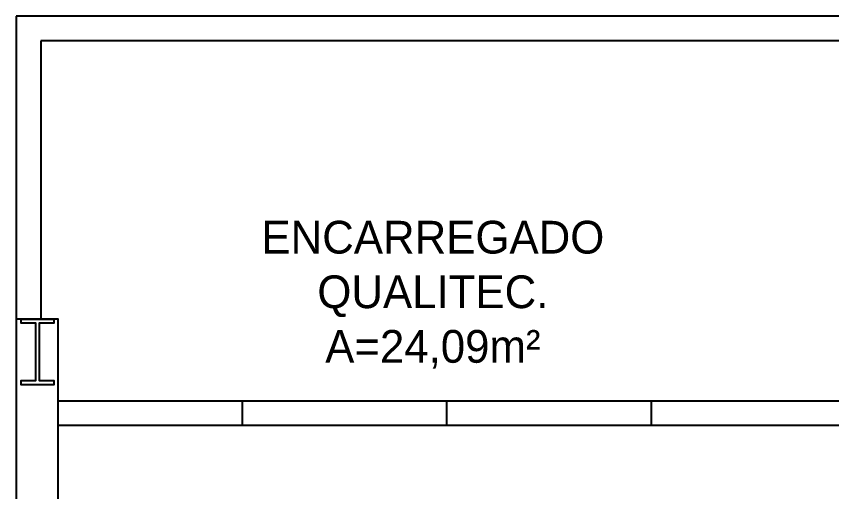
# Model space of a CAD drawing. Extents: x -15 to 8521, y -5327 to 1905.
# Drawn here: x -3 to 495.3, y 1615.1 to 1905.4 of the extents above; entities that cross this region are included whole.
import ezdxf

# ---------------------------------------------------------------- set-up
doc = ezdxf.new("R2010")
doc.units = 0
for name, color, linetype in [('AR-ESQ', 2, 'Continuous'), ('AR-EST', 4, 'Continuous'), ('AR-PAR-ALV', 5, 'Continuous'), ('AR-TXT', 2, 'Continuous')]:
    doc.layers.add(name, color=color, linetype=linetype)
doc.styles.add('1-125', font='stylu.ttf', dxfattribs={"height": 0.2})

msp = doc.modelspace()

# ---------------------------------------------------------------- linework, layer by layer
at = {"layer": 'AR-ESQ'}
for p, q in [((752.53, 1670.4), (22.53, 1670.4)), ((135.03, 1670.4), (135.03, 1655.4)), ((260.03, 1655.4), (260.03, 1670.4)), ((385.03, 1670.4), (385.03, 1655.4)), ((1510.03, 1655.4), (22.53, 1655.4))]:
    msp.add_line(p, q, dxfattribs=at)
at = {"layer": 'AR-EST'}
msp.add_lwpolyline([(0.03, 1720.4), (20.03, 1720.4), (20.03, 1717.9), (11.03, 1717.9), (11.03, 1682.9), (20.03, 1682.9), (20.03, 1680.4), (0.03, 1680.4), (0.03, 1682.9), (9.03, 1682.9), (9.03, 1717.9), (0.03, 1717.9), (0.03, 1720.4)], dxfattribs=at)
at = {"layer": 'AR-PAR-ALV'}
for p, q in [((1510.03, 1905.4), (-2.97, 1905.4)), ((-2.97, 1905.4), (-2.97, 1720.4)), ((1510.03, 1890.4), (12.03, 1890.4)), ((12.03, 1890.4), (12.03, 1720.4))]:
    msp.add_line(p, q, dxfattribs=at)
msp.add_lwpolyline([(22.53, 978.9), (22.53, 1720.4), (-2.97, 1720.4), (-2.97, 978.9)], close=True, dxfattribs=at)

# ---------------------------------------------------------------- texts
at = {"layer": 'AR-TXT', "insert": (251.563, 1751.968), "char_height": 20, "attachment_point": 5, "style": '1-125'}
msp.add_mtext('\\PENCARREGADO\\PQUALITEC.\\PA=24,09m²', dxfattribs=at)

doc.saveas('drawing.dxf')
